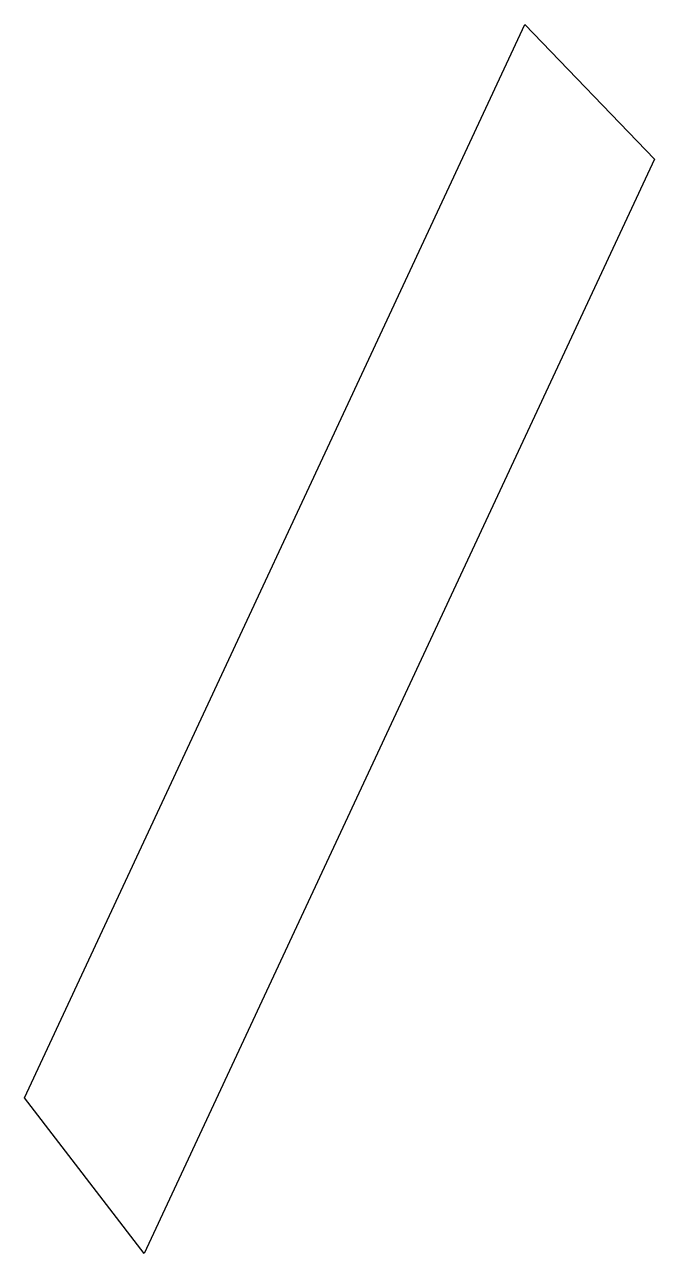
# Model space of a CAD drawing. Extents: x 2493 to 2603, y -4343 to -4129.
import ezdxf

# ---------------------------------------------------------------- set-up
doc = ezdxf.new("R2010")
doc.units = 0
doc.layers.get('0').update_dxf_attribs({"linetype": 'CONTINUOUS'})

msp = doc.modelspace()

# ---------------------------------------------------------------- linework, layer by layer
for p, q in [((2493.44, -4315.57), (2580.32, -4129.24)), ((2580.32, -4129.24), (2602.79, -4152.59)), ((2602.79, -4152.59), (2514.2, -4342.59)), ((2514.2, -4342.59), (2493.44, -4315.57))]:
    msp.add_line(p, q)

doc.saveas('drawing.dxf')
